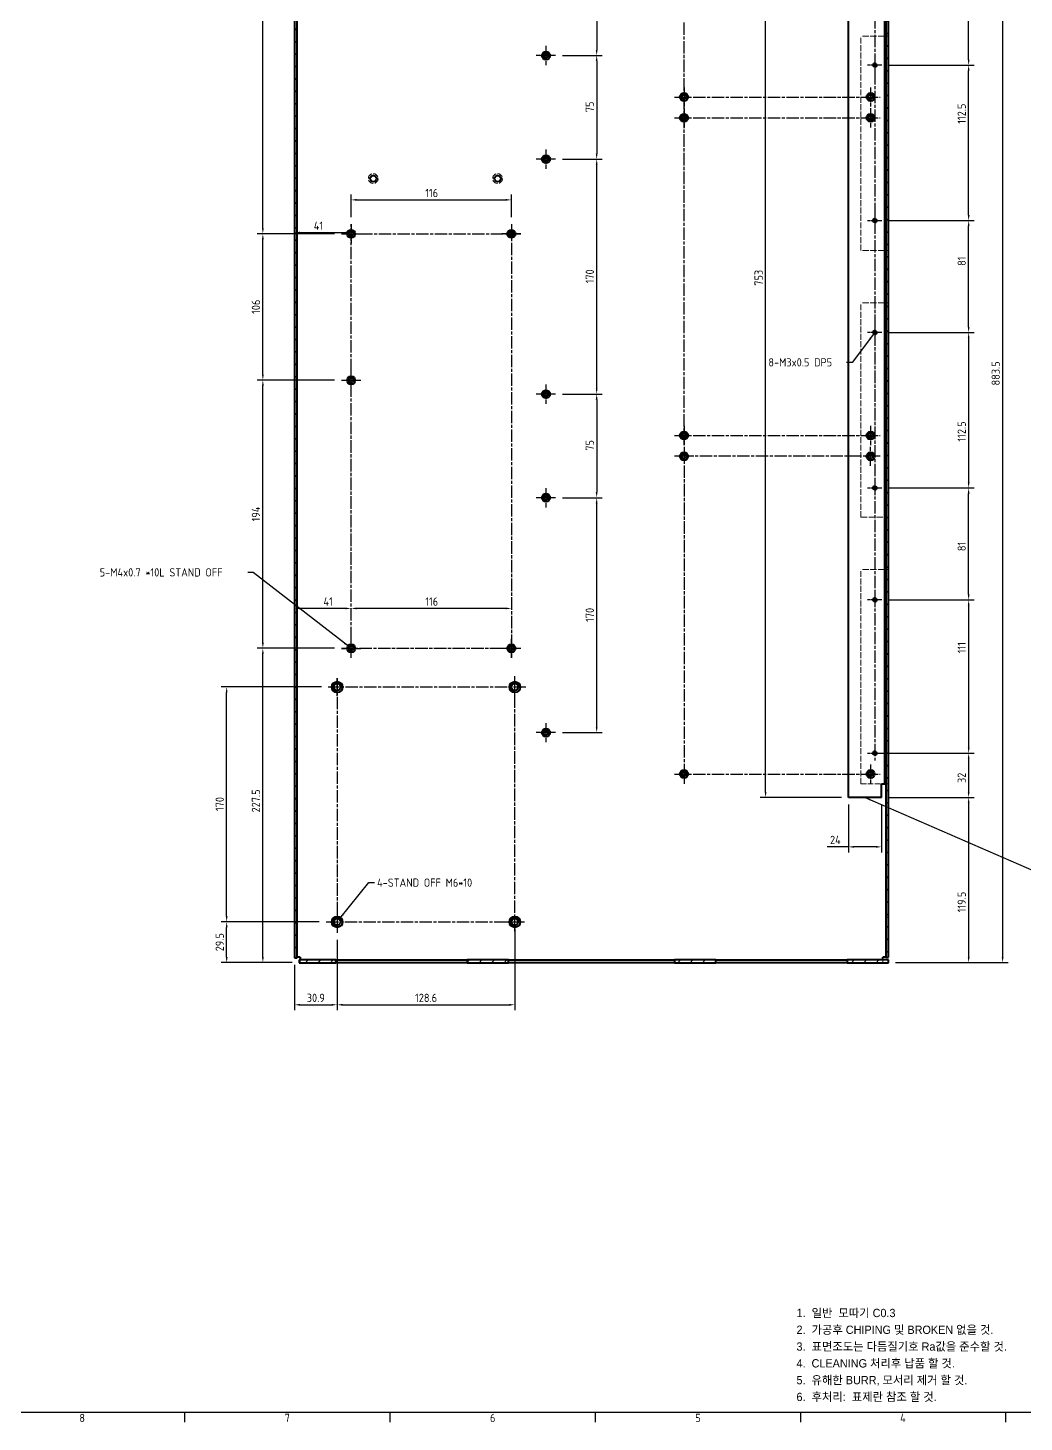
# Model space of a CAD drawing. Header units: millimetres. Extents: x 0 to 2378, y 0 to 1682.
# Drawn here: x 1224 to 1945, y 33 to 1042 of the extents above; entities that cross this region are included whole.
import ezdxf

# ---------------------------------------------------------------- set-up
doc = ezdxf.new("R2010")
doc.units = ezdxf.units.MM
doc.header["$LTSCALE"] = 2
doc.linetypes.add('CHAIN', pattern=[0.3543, 0.2362, -0.0295, 0.0591, -0.0295])
doc.linetypes.add('DASHED', pattern=[0.2067, 0.1654, -0.0413])
doc.layers.get('0').update_dxf_attribs({"color": 3, "lineweight": 25})
for name, color, linetype, lineweight in [('가려진 것(ISO)', 2, 'DASHED', 18), ('가시적인 것(ISO)', 3, 'Continuous', 40), ('가시적인 좁은 것(ISO)', 3, 'Continuous', 35), ('경계(ISO)', 7, 'Continuous', 25), ('기호(ISO)', 5, 'Continuous', 25), ('중심 표식(ISO)', 1, 'Continuous', 25), ('중심선(ISO)', 1, 'Continuous', 25), ('치수(ISO)', 2, 'Continuous', 25), ('해치(ISO)', 7, 'Continuous', 18)]:
    doc.layers.add(name, color=color, linetype=linetype, lineweight=lineweight)
doc.styles.add('ISO Proportional', font='arial.ttf')
doc.styles.add('문자 텍스트_M2B', font='isocp.shx')
doc.styles.add('치수 텍스트_PSTEK_POSCO', font='isocp.shx')
doc.dimstyles.new('치수_PSTEK_POSCO', dxfattribs={"dimscale": 2, "dimtxt": 3, "dimasz": 2, "dimexe": 2, "dimexo": 2.5, "dimgap": 1, "dimtad": 1, "dimrnd": 1e-08, "dimdsep": 46, "dimtxsty": '치수 텍스트_PSTEK_POSCO', "dimcen": 0.09, "dimdle": 10, "dimclrd": 7, "dimclre": 7, "dimclrt": 2, "dimadec": 1, "dimazin": 2, "dimtfac": 1, "dimtmove": 0, "dimatfit": 3, "dimfxl": 0, "dimtolj": 1, "dimlwd": -1, "dimlwe": -1, "dimarcsym": 0})
doc.dimstyles.new('치수_PSTEK_POSCO$7', dxfattribs={"dimscale": 2, "dimtxt": 3, "dimasz": 2, "dimexe": 2, "dimexo": 2.5, "dimgap": 1, "dimtad": 1, "dimrnd": 1e-08, "dimdsep": 46, "dimtxsty": '치수 텍스트_PSTEK_POSCO', "dimcen": 0.09, "dimdle": 10, "dimclrd": 7, "dimclre": 7, "dimclrt": 2, "dimadec": 1, "dimazin": 2, "dimtfac": 1, "dimtmove": 0, "dimatfit": 3, "dimfxl": 0, "dimtolj": 1, "dimlwd": -1, "dimlwe": -1, "dimarcsym": 0})

# ---------------------------------------------------------------- blocks, each defined once
blk = doc.blocks.new('경계 Default Border')
at = {"layer": '경계(ISO)'}
for p, q in [((668.81, 20), (668.81, 16.6)), ((743.12, 20), (743.12, 16.6)), ((817.44, 20), (817.44, 16.6)), ((891.75, 20), (891.75, 16.6)), ((966.06, 20), (966.06, 16.6))]:
    blk.add_line(p, q, dxfattribs=at)
at = {"layer": '경계(ISO)', "flags": 128}
blk.add_lwpolyline([(20, 20), (20, 821), (1169, 821), (1169, 20), (20, 20)], dxfattribs=at)
at = {"layer": '경계(ISO)', "color": 2, "char_height": 3, "attachment_point": 7, "style": '문자 텍스트_M2B'}
for s, insert in [('8', (630.8, 16.57)), ('7', (705.11, 16.59)), ('6', (779.43, 16.57)), ('5', (853.74, 16.57)), ('4', (927.88, 16.6))]:
    blk.add_mtext(s, dxfattribs=dict(at, insert=insert))
blk = doc.blocks.new('*D46')
at = {"layer": 'Defpoints', "color": 0, "transparency": 16777216}
for p in [(1847.3, 1249.2), (1847.3, 365.7), (1929.9, 365.7)]:
    blk.add_point(p, dxfattribs=at)
at = {"layer": '치수(ISO)', "color": 7, "transparency": 16777216}
for p, q in [((1852.3, 1249.2), (1933.9, 1249.2)), ((1929.9, 1245.2), (1929.9, 369.7)), ((1852.3, 365.7), (1933.9, 365.7))]:
    blk.add_line(p, q, dxfattribs=at)
for points in [[(1929.3, 1245.2), (1930.6, 1245.2), (1929.9, 1249.2)], [(1929.3, 369.7), (1930.6, 369.7), (1929.9, 365.7)]]:
    blk.add_solid(points, dxfattribs=at)
at = {"layer": '치수(ISO)', "color": 2, "transparency": 16777216, "insert": (1924.9, 783.4), "char_height": 6, "attachment_point": 4, "rotation": 90, "style": '치수 텍스트_PSTEK_POSCO'}
blk.add_mtext('\\A1;883.5', dxfattribs=at)
blk = doc.blocks.new('*D62')
at = {"layer": 'Defpoints', "color": 0, "transparency": 16777216}
for p in [(1394.4, 787.2), (1451.4, 787.2), (1451.4, 593.2)]:
    blk.add_point(p, dxfattribs=at)
at = {"layer": '치수(ISO)', "color": 7, "transparency": 16777216}
for p, q in [((1446.4, 787.2), (1390.4, 787.2)), ((1394.4, 597.2), (1394.4, 783.2)), ((1446.4, 593.2), (1390.4, 593.2))]:
    blk.add_line(p, q, dxfattribs=at)
for points in [[(1393.8, 783.2), (1395.1, 783.2), (1394.4, 787.2)], [(1393.8, 597.2), (1395.1, 597.2), (1394.4, 593.2)]]:
    blk.add_solid(points, dxfattribs=at)
at = {"layer": '치수(ISO)', "color": 2, "transparency": 16777216, "insert": (1389.4, 685), "char_height": 6, "attachment_point": 4, "rotation": 90, "style": '치수 텍스트_PSTEK_POSCO'}
blk.add_mtext('\\A1;194', dxfattribs=at)
blk = doc.blocks.new('*D63')
at = {"layer": 'Defpoints', "color": 0, "transparency": 16777216}
for p in [(1394.4, 893.2), (1451.4, 893.2), (1451.4, 787.2)]:
    blk.add_point(p, dxfattribs=at)
at = {"layer": '치수(ISO)', "color": 7, "transparency": 16777216}
for p, q in [((1446.4, 893.2), (1390.4, 893.2)), ((1394.4, 791.2), (1394.4, 889.2)), ((1446.4, 787.2), (1390.4, 787.2))]:
    blk.add_line(p, q, dxfattribs=at)
for points in [[(1393.8, 889.2), (1395.1, 889.2), (1394.4, 893.2)], [(1393.8, 791.2), (1395.1, 791.2), (1394.4, 787.2)]]:
    blk.add_solid(points, dxfattribs=at)
at = {"layer": '치수(ISO)', "color": 2, "transparency": 16777216, "insert": (1389.4, 835.2), "char_height": 6, "attachment_point": 4, "rotation": 90, "style": '치수 텍스트_PSTEK_POSCO'}
blk.add_mtext('\\A1;106', dxfattribs=at)
blk = doc.blocks.new('*D64')
at = {"layer": 'Defpoints', "color": 0, "transparency": 16777216}
for p in [(1417.3, 1245.7), (1458.3, 894), (1458.3, 893.2)]:
    blk.add_point(p, dxfattribs=at)
at = {"layer": '치수(ISO)', "color": 7, "transparency": 16777216}
blk.add_line((1421.3, 894), (1454.3, 894), dxfattribs=at)
for points in [[(1421.3, 894.7), (1421.3, 893.3), (1417.3, 894)], [(1454.3, 894.7), (1454.3, 893.3), (1458.3, 894)]]:
    blk.add_solid(points, dxfattribs=at)
at = {"layer": '치수(ISO)', "color": 2, "transparency": 16777216, "insert": (1431.3, 899), "char_height": 6, "attachment_point": 4, "style": '치수 텍스트_PSTEK_POSCO'}
blk.add_mtext('\\A1;41', dxfattribs=at)
blk = doc.blocks.new('*D65')
at = {"layer": 'Defpoints', "color": 0, "transparency": 16777216}
for p in [(1574.3, 917.7), (1458.3, 900.1), (1574.3, 900.1)]:
    blk.add_point(p, dxfattribs=at)
at = {"layer": '치수(ISO)', "color": 7, "transparency": 16777216}
for p, q in [((1458.3, 905.1), (1458.3, 921.7)), ((1574.3, 905.1), (1574.3, 921.7)), ((1462.3, 917.7), (1570.3, 917.7))]:
    blk.add_line(p, q, dxfattribs=at)
for points in [[(1462.3, 918.4), (1462.3, 917.1), (1458.3, 917.7)], [(1570.3, 918.4), (1570.3, 917.1), (1574.3, 917.7)]]:
    blk.add_solid(points, dxfattribs=at)
at = {"layer": '치수(ISO)', "color": 2, "transparency": 16777216, "insert": (1512, 922.7), "char_height": 6, "attachment_point": 4, "style": '치수 텍스트_PSTEK_POSCO'}
blk.add_mtext('\\A1;116', dxfattribs=at)
blk = doc.blocks.new('*D67')
at = {"layer": 'Defpoints', "color": 0, "transparency": 16777216}
for p in [(1842.6, 709.2), (1905.3, 709.2), (1842.6, 628.2)]:
    blk.add_point(p, dxfattribs=at)
at = {"layer": '치수(ISO)', "color": 7, "transparency": 16777216}
for p, q in [((1847.6, 709.2), (1909.3, 709.2)), ((1905.3, 632.2), (1905.3, 705.2)), ((1847.6, 628.2), (1909.3, 628.2))]:
    blk.add_line(p, q, dxfattribs=at)
for points in [[(1904.7, 705.2), (1906, 705.2), (1905.3, 709.2)], [(1904.7, 632.2), (1906, 632.2), (1905.3, 628.2)]]:
    blk.add_solid(points, dxfattribs=at)
at = {"layer": '치수(ISO)', "color": 2, "transparency": 16777216, "insert": (1900.3, 663.5), "char_height": 6, "attachment_point": 4, "rotation": 90, "style": '치수 텍스트_PSTEK_POSCO'}
blk.add_mtext('\\A1;81', dxfattribs=at)
blk = doc.blocks.new('*D68')
at = {"layer": 'Defpoints', "color": 0, "transparency": 16777216}
for p in [(1842.6, 821.7), (1842.6, 709.2), (1905.3, 709.2)]:
    blk.add_point(p, dxfattribs=at)
at = {"layer": '치수(ISO)', "color": 7, "transparency": 16777216}
for p, q in [((1847.6, 821.7), (1909.3, 821.7)), ((1905.3, 817.7), (1905.3, 713.2)), ((1847.6, 709.2), (1909.3, 709.2))]:
    blk.add_line(p, q, dxfattribs=at)
for points in [[(1904.7, 817.7), (1906, 817.7), (1905.3, 821.7)], [(1904.7, 713.2), (1906, 713.2), (1905.3, 709.2)]]:
    blk.add_solid(points, dxfattribs=at)
at = {"layer": '치수(ISO)', "color": 2, "transparency": 16777216, "insert": (1900.3, 742.8), "char_height": 6, "attachment_point": 4, "rotation": 90, "style": '치수 텍스트_PSTEK_POSCO'}
blk.add_mtext('\\A1;112.5', dxfattribs=at)
blk = doc.blocks.new('*D69')
at = {"layer": 'Defpoints', "color": 0, "transparency": 16777216}
for p in [(1842.6, 902.7), (1905.3, 902.7), (1842.6, 821.7)]:
    blk.add_point(p, dxfattribs=at)
at = {"layer": '치수(ISO)', "color": 7, "transparency": 16777216}
for p, q in [((1847.6, 902.7), (1909.3, 902.7)), ((1905.3, 825.7), (1905.3, 898.7)), ((1847.6, 821.7), (1909.3, 821.7))]:
    blk.add_line(p, q, dxfattribs=at)
for points in [[(1904.7, 898.7), (1906, 898.7), (1905.3, 902.7)], [(1904.7, 825.7), (1906, 825.7), (1905.3, 821.7)]]:
    blk.add_solid(points, dxfattribs=at)
at = {"layer": '치수(ISO)', "color": 2, "transparency": 16777216, "insert": (1900.3, 870), "char_height": 6, "attachment_point": 4, "rotation": 90, "style": '치수 텍스트_PSTEK_POSCO'}
blk.add_mtext('\\A1;81', dxfattribs=at)
blk = doc.blocks.new('*D70')
at = {"layer": 'Defpoints', "color": 0, "transparency": 16777216}
for p in [(1842.8, 1096.2), (1905.3, 1096.2), (1842.6, 1015.2)]:
    blk.add_point(p, dxfattribs=at)
at = {"layer": '치수(ISO)', "color": 7, "transparency": 16777216}
for p, q in [((1847.8, 1096.2), (1909.3, 1096.2)), ((1905.3, 1019.2), (1905.3, 1092.2)), ((1847.6, 1015.2), (1909.3, 1015.2))]:
    blk.add_line(p, q, dxfattribs=at)
for points in [[(1904.7, 1092.2), (1906, 1092.2), (1905.3, 1096.2)], [(1904.7, 1019.2), (1906, 1019.2), (1905.3, 1015.2)]]:
    blk.add_solid(points, dxfattribs=at)
at = {"layer": '치수(ISO)', "color": 2, "transparency": 16777216, "insert": (1900.3, 1047.5), "char_height": 6, "attachment_point": 4, "rotation": 90, "style": '치수 텍스트_PSTEK_POSCO'}
blk.add_mtext('\\A1;81', dxfattribs=at)
blk = doc.blocks.new('*D112')
at = {"layer": 'Defpoints', "color": 0, "transparency": 16777216}
for p in [(1842.3, 485.2), (1847.3, 365.7), (1905.3, 365.7)]:
    blk.add_point(p, dxfattribs=at)
at = {"layer": '치수(ISO)', "color": 7, "transparency": 16777216}
for p, q in [((1847.3, 485.2), (1909.3, 485.2)), ((1905.3, 481.2), (1905.3, 369.7)), ((1852.3, 365.7), (1909.3, 365.7))]:
    blk.add_line(p, q, dxfattribs=at)
for points in [[(1904.7, 481.2), (1906, 481.2), (1905.3, 485.2)], [(1904.7, 369.7), (1906, 369.7), (1905.3, 365.7)]]:
    blk.add_solid(points, dxfattribs=at)
at = {"layer": '치수(ISO)', "color": 2, "transparency": 16777216, "insert": (1900.3, 402.1), "char_height": 6, "attachment_point": 4, "rotation": 90, "style": '치수 텍스트_PSTEK_POSCO'}
blk.add_mtext('\\A1;119.5', dxfattribs=at)
blk = doc.blocks.new('*D113')
at = {"layer": 'Defpoints', "color": 0, "transparency": 16777216}
for p in [(1842.6, 1015.2), (1905.3, 1015.2), (1842.6, 902.7)]:
    blk.add_point(p, dxfattribs=at)
at = {"layer": '치수(ISO)', "color": 7, "transparency": 16777216}
for p, q in [((1847.6, 1015.2), (1909.3, 1015.2)), ((1905.3, 906.7), (1905.3, 1011.2)), ((1847.6, 902.7), (1909.3, 902.7))]:
    blk.add_line(p, q, dxfattribs=at)
for points in [[(1904.7, 1011.2), (1906, 1011.2), (1905.3, 1015.2)], [(1904.7, 906.7), (1906, 906.7), (1905.3, 902.7)]]:
    blk.add_solid(points, dxfattribs=at)
at = {"layer": '치수(ISO)', "color": 2, "transparency": 16777216, "insert": (1900.3, 972.8), "char_height": 6, "attachment_point": 4, "rotation": 90, "style": '치수 텍스트_PSTEK_POSCO'}
blk.add_mtext('\\A1;112.5', dxfattribs=at)
blk = doc.blocks.new('*D114')
at = {"layer": 'Defpoints', "color": 0, "transparency": 16777216}
for p in [(1606.3, 1022.2), (1606.3, 947.2), (1636.1, 947.2)]:
    blk.add_point(p, dxfattribs=at)
at = {"layer": '치수(ISO)', "color": 7, "transparency": 16777216}
for p, q in [((1611.3, 1022.2), (1640.1, 1022.2)), ((1636.1, 1018.2), (1636.1, 951.2)), ((1611.3, 947.2), (1640.1, 947.2))]:
    blk.add_line(p, q, dxfattribs=at)
for points in [[(1635.4, 1018.2), (1636.7, 1018.2), (1636.1, 1022.2)], [(1635.4, 951.2), (1636.7, 951.2), (1636.1, 947.2)]]:
    blk.add_solid(points, dxfattribs=at)
at = {"layer": '치수(ISO)', "color": 2, "transparency": 16777216, "insert": (1631.1, 981.2), "char_height": 6, "attachment_point": 4, "rotation": 90, "style": '치수 텍스트_PSTEK_POSCO'}
blk.add_mtext('\\A1;75', dxfattribs=at)
blk = doc.blocks.new('*D117')
at = {"layer": 'Defpoints', "color": 0, "transparency": 16777216}
for p in [(1818.3, 485.2), (1842.3, 485.2), (1818.3, 449.5)]:
    blk.add_point(p, dxfattribs=at)
at = {"layer": '치수(ISO)', "color": 7, "transparency": 16777216}
for p, q in [((1818.3, 480.2), (1818.3, 445.5)), ((1842.3, 480.2), (1842.3, 445.5)), ((1818.3, 449.5), (1803, 449.5)), ((1838.3, 449.5), (1822.3, 449.5))]:
    blk.add_line(p, q, dxfattribs=at)
for points in [[(1822.3, 450.1), (1822.3, 448.8), (1818.3, 449.5)], [(1838.3, 450.1), (1838.3, 448.8), (1842.3, 449.5)]]:
    blk.add_solid(points, dxfattribs=at)
at = {"layer": '치수(ISO)', "color": 2, "transparency": 16777216, "insert": (1805, 454.5), "char_height": 6, "attachment_point": 4, "style": '치수 텍스트_PSTEK_POSCO'}
blk.add_mtext('\\A1;24', dxfattribs=at)
blk = doc.blocks.new('*D118')
at = {"layer": 'Defpoints', "color": 0, "transparency": 16777216}
for p in [(1758.3, 1238.2), (1818.3, 1238.2), (1818.3, 485.2)]:
    blk.add_point(p, dxfattribs=at)
at = {"layer": '치수(ISO)', "color": 7, "transparency": 16777216}
for p, q in [((1813.3, 1238.2), (1754.3, 1238.2)), ((1758.3, 489.2), (1758.3, 1234.2)), ((1813.3, 485.2), (1754.3, 485.2))]:
    blk.add_line(p, q, dxfattribs=at)
for points in [[(1757.7, 1234.2), (1759, 1234.2), (1758.3, 1238.2)], [(1757.7, 489.2), (1759, 489.2), (1758.3, 485.2)]]:
    blk.add_solid(points, dxfattribs=at)
at = {"layer": '치수(ISO)', "color": 2, "transparency": 16777216, "insert": (1753.3, 855.6), "char_height": 6, "attachment_point": 4, "rotation": 90, "style": '치수 텍스트_PSTEK_POSCO'}
blk.add_mtext('\\A1;753', dxfattribs=at)
blk = doc.blocks.new('*D121')
at = {"layer": 'Defpoints', "color": 0, "transparency": 16777216}
for p in [(1458.3, 622), (1458.3, 586.2), (1574.3, 593.2)]:
    blk.add_point(p, dxfattribs=at)
at = {"layer": '치수(ISO)', "color": 7, "transparency": 16777216}
blk.add_line((1570.3, 622), (1462.3, 622), dxfattribs=at)
for points in [[(1462.3, 622.7), (1462.3, 621.4), (1458.3, 622)], [(1570.3, 622.7), (1570.3, 621.4), (1574.3, 622)]]:
    blk.add_solid(points, dxfattribs=at)
at = {"layer": '치수(ISO)', "color": 2, "transparency": 16777216, "insert": (1512, 627), "char_height": 6, "attachment_point": 4, "style": '치수 텍스트_PSTEK_POSCO'}
blk.add_mtext('\\A1;116', dxfattribs=at)
blk = doc.blocks.new('*D122')
at = {"layer": 'Defpoints', "color": 0, "transparency": 16777216}
for p in [(1417.3, 622), (1458.3, 586.2), (1417.3, 369.1)]:
    blk.add_point(p, dxfattribs=at)
at = {"layer": '치수(ISO)', "color": 7, "transparency": 16777216}
blk.add_line((1454.3, 622), (1421.3, 622), dxfattribs=at)
for points in [[(1421.3, 622.7), (1421.3, 621.4), (1417.3, 622)], [(1454.3, 622.7), (1454.3, 621.4), (1458.3, 622)]]:
    blk.add_solid(points, dxfattribs=at)
at = {"layer": '치수(ISO)', "color": 2, "transparency": 16777216, "insert": (1438.3, 627), "char_height": 6, "attachment_point": 4, "style": '치수 텍스트_PSTEK_POSCO'}
blk.add_mtext('\\A1;41', dxfattribs=at)
blk = doc.blocks.new('*D123')
at = {"layer": 'Defpoints', "color": 0, "transparency": 16777216}
for p in [(1394.4, 593.2), (1451.4, 593.2), (1420.7, 365.7)]:
    blk.add_point(p, dxfattribs=at)
at = {"layer": '치수(ISO)', "color": 7, "transparency": 16777216}
for p, q in [((1446.4, 593.2), (1390.4, 593.2)), ((1394.4, 369.7), (1394.4, 589.2)), ((1415.7, 365.7), (1390.4, 365.7))]:
    blk.add_line(p, q, dxfattribs=at)
for points in [[(1393.8, 589.2), (1395.1, 589.2), (1394.4, 593.2)], [(1393.8, 369.7), (1395.1, 369.7), (1394.4, 365.7)]]:
    blk.add_solid(points, dxfattribs=at)
at = {"layer": '치수(ISO)', "color": 2, "transparency": 16777216, "insert": (1389.4, 474.4), "char_height": 6, "attachment_point": 4, "rotation": 90, "style": '치수 텍스트_PSTEK_POSCO'}
blk.add_mtext('\\A1;227.5', dxfattribs=at)
blk = doc.blocks.new('*D124')
at = {"layer": 'Defpoints', "color": 0, "transparency": 16777216}
for p in [(1394.4, 1249.2), (1420.7, 1249.2), (1451.4, 893.2)]:
    blk.add_point(p, dxfattribs=at)
at = {"layer": '치수(ISO)', "color": 7, "transparency": 16777216}
for p, q in [((1415.7, 1249.2), (1390.4, 1249.2)), ((1394.4, 897.2), (1394.4, 1245.2)), ((1446.4, 893.2), (1390.4, 893.2))]:
    blk.add_line(p, q, dxfattribs=at)
for points in [[(1393.8, 1245.2), (1395.1, 1245.2), (1394.4, 1249.2)], [(1393.8, 897.2), (1395.1, 897.2), (1394.4, 893.2)]]:
    blk.add_solid(points, dxfattribs=at)
at = {"layer": '치수(ISO)', "color": 2, "transparency": 16777216, "insert": (1389.4, 1058.7), "char_height": 6, "attachment_point": 4, "rotation": 90, "style": '치수 텍스트_PSTEK_POSCO'}
blk.add_mtext('\\A1;356', dxfattribs=at)
blk = doc.blocks.new('주석-판금')
at = {"layer": '기호(ISO)', "color": 2, "insert": (-40.78, 16.76), "char_height": 3, "width": 116.6778, "attachment_point": 1, "line_spacing_factor": 1.214608, "style": 'ISO Proportional'}
blk.add_mtext('\\f굴림|b0|i0;\\H3.0000;1.  일반  모따기 C0.3\\P2.  가공후 CHIPING 및 BROKEN 없을 것.\\P3.  표면조도는 다듬질기호 Ra값을 준수할 것.\\P4.  CLEANING 처리후 납품 할 것.\\P5.  유해한 BURR, 모서리 제거 할 것.\\P6.  후처리:  표제란 참조 할 것.', dxfattribs=at)
blk = doc.blocks.new('*D154')
at = {"layer": 'Defpoints', "color": 0, "transparency": 16777216}
for p in [(1606.3, 702.2), (1636.1, 702.2), (1606.3, 532.2)]:
    blk.add_point(p, dxfattribs=at)
at = {"layer": '치수(ISO)', "color": 7, "transparency": 16777216}
for p, q in [((1611.3, 702.2), (1640.1, 702.2)), ((1636.1, 536.2), (1636.1, 698.2)), ((1611.3, 532.2), (1640.1, 532.2))]:
    blk.add_line(p, q, dxfattribs=at)
for points in [[(1635.4, 698.2), (1636.7, 698.2), (1636.1, 702.2)], [(1635.4, 536.2), (1636.7, 536.2), (1636.1, 532.2)]]:
    blk.add_solid(points, dxfattribs=at)
at = {"layer": '치수(ISO)', "color": 2, "transparency": 16777216, "insert": (1631.1, 612.3), "char_height": 6, "attachment_point": 4, "rotation": 90, "style": '치수 텍스트_PSTEK_POSCO'}
blk.add_mtext('\\A1;170', dxfattribs=at)
blk = doc.blocks.new('*D155')
at = {"layer": 'Defpoints', "color": 0, "transparency": 16777216}
for p in [(1606.3, 947.2), (1636.1, 947.2), (1606.3, 777.2)]:
    blk.add_point(p, dxfattribs=at)
at = {"layer": '치수(ISO)', "color": 7, "transparency": 16777216}
for p, q in [((1611.3, 947.2), (1640.1, 947.2)), ((1636.1, 781.2), (1636.1, 943.2)), ((1611.3, 777.2), (1640.1, 777.2))]:
    blk.add_line(p, q, dxfattribs=at)
for points in [[(1635.4, 943.2), (1636.7, 943.2), (1636.1, 947.2)], [(1635.4, 781.2), (1636.7, 781.2), (1636.1, 777.2)]]:
    blk.add_solid(points, dxfattribs=at)
at = {"layer": '치수(ISO)', "color": 2, "transparency": 16777216, "insert": (1631.1, 857.3), "char_height": 6, "attachment_point": 4, "rotation": 90, "style": '치수 텍스트_PSTEK_POSCO'}
blk.add_mtext('\\A1;170', dxfattribs=at)
blk = doc.blocks.new('*D156')
at = {"layer": 'Defpoints', "color": 0, "transparency": 16777216}
for p in [(1606.3, 777.2), (1606.3, 702.2), (1636.1, 702.2)]:
    blk.add_point(p, dxfattribs=at)
at = {"layer": '치수(ISO)', "color": 7, "transparency": 16777216}
for p, q in [((1611.3, 777.2), (1640.1, 777.2)), ((1636.1, 773.2), (1636.1, 706.2)), ((1611.3, 702.2), (1640.1, 702.2))]:
    blk.add_line(p, q, dxfattribs=at)
for points in [[(1635.4, 773.2), (1636.7, 773.2), (1636.1, 777.2)], [(1635.4, 706.2), (1636.7, 706.2), (1636.1, 702.2)]]:
    blk.add_solid(points, dxfattribs=at)
at = {"layer": '치수(ISO)', "color": 2, "transparency": 16777216, "insert": (1631.1, 736.2), "char_height": 6, "attachment_point": 4, "rotation": 90, "style": '치수 텍스트_PSTEK_POSCO'}
blk.add_mtext('\\A1;75', dxfattribs=at)
blk = doc.blocks.new('*D157')
at = {"layer": 'Defpoints', "color": 0, "transparency": 16777216}
for p in [(1606.3, 1192.2), (1606.3, 1022.2), (1636.1, 1022.2)]:
    blk.add_point(p, dxfattribs=at)
at = {"layer": '치수(ISO)', "color": 7, "transparency": 16777216}
for p, q in [((1611.3, 1192.2), (1640.1, 1192.2)), ((1636.1, 1188.2), (1636.1, 1026.2)), ((1611.3, 1022.2), (1640.1, 1022.2))]:
    blk.add_line(p, q, dxfattribs=at)
for points in [[(1635.4, 1188.2), (1636.7, 1188.2), (1636.1, 1192.2)], [(1635.4, 1026.2), (1636.7, 1026.2), (1636.1, 1022.2)]]:
    blk.add_solid(points, dxfattribs=at)
at = {"layer": '치수(ISO)', "color": 2, "transparency": 16777216, "insert": (1631.1, 1102.3), "char_height": 6, "attachment_point": 4, "rotation": 90, "style": '치수 텍스트_PSTEK_POSCO'}
blk.add_mtext('\\A1;170', dxfattribs=at)
blk = doc.blocks.new('*D159')
at = {"layer": 'Defpoints', "color": 0, "transparency": 16777216}
for p in [(1842.6, 628.2), (1837.3, 517.2), (1905.3, 517.2)]:
    blk.add_point(p, dxfattribs=at)
at = {"layer": '치수(ISO)', "color": 7, "transparency": 16777216}
for p, q in [((1847.6, 628.2), (1909.3, 628.2)), ((1905.3, 624.2), (1905.3, 521.2)), ((1842.3, 517.2), (1909.3, 517.2))]:
    blk.add_line(p, q, dxfattribs=at)
for points in [[(1904.7, 624.2), (1906, 624.2), (1905.3, 628.2)], [(1904.7, 521.2), (1906, 521.2), (1905.3, 517.2)]]:
    blk.add_solid(points, dxfattribs=at)
at = {"layer": '치수(ISO)', "color": 2, "transparency": 16777216, "insert": (1900.3, 589.6), "char_height": 6, "attachment_point": 4, "rotation": 90, "style": '치수 텍스트_PSTEK_POSCO'}
blk.add_mtext('\\A1;111', dxfattribs=at)
blk = doc.blocks.new('*D160')
at = {"layer": 'Defpoints', "color": 0, "transparency": 16777216}
for p in [(1837.3, 517.2), (1842.3, 485.2), (1905.3, 485.2)]:
    blk.add_point(p, dxfattribs=at)
at = {"layer": '치수(ISO)', "color": 7, "transparency": 16777216}
for p, q in [((1842.3, 517.2), (1909.3, 517.2)), ((1905.3, 513.2), (1905.3, 489.2)), ((1847.3, 485.2), (1909.3, 485.2))]:
    blk.add_line(p, q, dxfattribs=at)
for points in [[(1904.7, 513.2), (1906, 513.2), (1905.3, 517.2)], [(1904.7, 489.2), (1906, 489.2), (1905.3, 485.2)]]:
    blk.add_solid(points, dxfattribs=at)
at = {"layer": '치수(ISO)', "color": 2, "transparency": 16777216, "insert": (1900.3, 495.7), "char_height": 6, "attachment_point": 4, "rotation": 90, "style": '치수 텍스트_PSTEK_POSCO'}
blk.add_mtext('\\A1;32', dxfattribs=at)
blk = doc.blocks.new('*D172')
at = {"layer": 'Defpoints', "color": 0, "transparency": 16777216}
for p in [(1448.2, 387.2), (1417.3, 369.1), (1448.2, 335.2)]:
    blk.add_point(p, dxfattribs=at)
at = {"layer": '치수(ISO)', "color": 7, "transparency": 16777216}
for p, q in [((1448.2, 382.2), (1448.2, 331.2)), ((1417.3, 364.1), (1417.3, 331.2)), ((1421.3, 335.2), (1444.2, 335.2))]:
    blk.add_line(p, q, dxfattribs=at)
for points in [[(1421.3, 335.8), (1421.3, 334.5), (1417.3, 335.2)], [(1444.2, 335.8), (1444.2, 334.5), (1448.2, 335.2)]]:
    blk.add_solid(points, dxfattribs=at)
at = {"layer": '치수(ISO)', "color": 2, "transparency": 16777216, "insert": (1426.2, 340.2), "char_height": 6, "attachment_point": 4, "style": '치수 텍스트_PSTEK_POSCO'}
blk.add_mtext('\\A1;30.9', dxfattribs=at)
blk = doc.blocks.new('*D173')
at = {"layer": 'Defpoints', "color": 0, "transparency": 16777216}
for p in [(1576.8, 395.2), (1448.2, 387.2), (1576.8, 335.2)]:
    blk.add_point(p, dxfattribs=at)
at = {"layer": '치수(ISO)', "color": 7, "transparency": 16777216}
for p, q in [((1576.8, 390.2), (1576.8, 331.2)), ((1448.2, 382.2), (1448.2, 331.2)), ((1452.2, 335.2), (1572.8, 335.2))]:
    blk.add_line(p, q, dxfattribs=at)
for points in [[(1452.2, 335.8), (1452.2, 334.5), (1448.2, 335.2)], [(1572.8, 335.8), (1572.8, 334.5), (1576.8, 335.2)]]:
    blk.add_solid(points, dxfattribs=at)
at = {"layer": '치수(ISO)', "color": 2, "transparency": 16777216, "insert": (1504.6, 340.2), "char_height": 6, "attachment_point": 4, "style": '치수 텍스트_PSTEK_POSCO'}
blk.add_mtext('\\A1;128.6', dxfattribs=at)
blk = doc.blocks.new('*D174')
at = {"layer": 'Defpoints', "color": 0, "transparency": 16777216}
for p in [(1368.2, 395.2), (1440.3, 395.2), (1420.7, 365.7)]:
    blk.add_point(p, dxfattribs=at)
at = {"layer": '치수(ISO)', "color": 7, "transparency": 16777216}
for p, q in [((1435.3, 395.2), (1364.2, 395.2)), ((1368.2, 369.7), (1368.2, 391.2)), ((1415.7, 365.7), (1364.2, 365.7))]:
    blk.add_line(p, q, dxfattribs=at)
for points in [[(1367.6, 391.2), (1368.9, 391.2), (1368.2, 395.2)], [(1367.6, 369.7), (1368.9, 369.7), (1368.2, 365.7)]]:
    blk.add_solid(points, dxfattribs=at)
at = {"layer": '치수(ISO)', "color": 2, "transparency": 16777216, "insert": (1363.2, 373.9), "char_height": 6, "attachment_point": 4, "rotation": 90, "style": '치수 텍스트_PSTEK_POSCO'}
blk.add_mtext('\\A1;29.5', dxfattribs=at)
blk = doc.blocks.new('*D175')
at = {"layer": 'Defpoints', "color": 0, "transparency": 16777216}
for p in [(1368.2, 565.2), (1441.8, 565.2), (1440.3, 395.2)]:
    blk.add_point(p, dxfattribs=at)
at = {"layer": '치수(ISO)', "color": 7, "transparency": 16777216}
for p, q in [((1436.8, 565.2), (1364.2, 565.2)), ((1368.2, 399.2), (1368.2, 561.2)), ((1435.3, 395.2), (1364.2, 395.2))]:
    blk.add_line(p, q, dxfattribs=at)
for points in [[(1367.6, 561.2), (1368.9, 561.2), (1368.2, 565.2)], [(1367.6, 399.2), (1368.9, 399.2), (1368.2, 395.2)]]:
    blk.add_solid(points, dxfattribs=at)
at = {"layer": '치수(ISO)', "color": 2, "transparency": 16777216, "insert": (1363.2, 475.4), "char_height": 6, "attachment_point": 4, "rotation": 90, "style": '치수 텍스트_PSTEK_POSCO'}
blk.add_mtext('\\A1;170', dxfattribs=at)

msp = doc.modelspace()

# ---------------------------------------------------------------- hatches: boundary and pattern name
at = {"layer": '해치(ISO)'}
h = msp.add_hatch(dxfattribs=at)
h.set_pattern_fill('ANSI31', color=256, scale=50.8, style=0)
h.set_pattern_definition([(45, (0, 0), (-4.490128, 4.490128), [])])
h.paths.add_polyline_path([(1447.3264, 365.6516), (1447.3264, 367.6516), (1420.7406, 367.6516), (1420.7406, 365.6516)])
h.paths.add_polyline_path([(1817.3264, 367.6516), (1817.3264, 365.6516), (1847.3264, 365.6516), (1847.3264, 367.6516)])
h.paths.add_polyline_path([(1692.3264, 367.6516), (1692.3264, 365.6516), (1722.3264, 365.6516), (1722.3264, 367.6516)])
h.paths.add_polyline_path([(1572.3264, 365.6516), (1572.3264, 367.6516), (1542.3264, 367.6516), (1542.3264, 365.6516)])
h.paths.add_polyline_path([(1442.3264, 1247.1516), (1442.3264, 1249.1516), (1420.7406, 1249.1516), (1420.7406, 1247.1516)])
h.paths.add_polyline_path([(1513.8264, 1247.1516), (1538.8264, 1247.1516), (1538.8264, 1249.1516), (1513.8264, 1249.1516)])
h.paths.add_polyline_path([(1668.8264, 1247.1516), (1688.8264, 1247.1516), (1688.8264, 1249.1516), (1668.8264, 1249.1516)])
h.paths.add_polyline_path([(1797.3264, 1247.1516), (1847.3264, 1247.1516), (1847.3264, 1249.1516), (1797.3264, 1249.1516)])
h.paths.add_polyline_path([(1847.3264, 369.6516), (1847.3264, 1245.1516), (1845.3264, 1245.1516), (1845.3264, 369.6516)])
h.paths.add_polyline_path([(1417.3264, 1245.7374), (1417.3264, 369.0659), (1419.3264, 369.0659), (1419.3264, 1245.7374)])

# ---------------------------------------------------------------- linework, layer by layer
at = {"layer": '가려진 것(ISO)', "ltscale": 13.707466}
for p, q in [((1844.3264, 1036.1516), (1827.3264, 1036.1516)), ((1844.3264, 881.1516), (1827.3264, 881.1516)), ((1844.3264, 843.1516), (1827.3264, 843.1516)), ((1827.3264, 688.1516), (1844.3264, 688.1516)), ((1844.3264, 650.1516), (1827.3264, 650.1516))]:
    msp.add_line(p, q, dxfattribs=at)
at = {"layer": '가려진 것(ISO)', "ltscale": 12.928949}
for p, q in [((1827.3264, 881.1516), (1827.3264, 1036.1516)), ((1827.3264, 688.1516), (1827.3264, 843.1516)), ((1827.3264, 495.1516), (1827.3264, 650.1516))]:
    msp.add_line(p, q, dxfattribs=at)
at = {"layer": '가려진 것(ISO)', "ltscale": 1.904597}
for p, q in [((1847.3264, 1036.1516), (1845.3264, 1036.1516)), ((1845.3264, 881.1516), (1847.3264, 881.1516)), ((1847.3264, 843.1516), (1845.3264, 843.1516)), ((1845.3264, 688.1516), (1847.3264, 688.1516)), ((1847.3264, 650.1516), (1845.3264, 650.1516)), ((1845.3264, 495.1516), (1847.3264, 495.1516)), ((1845.3264, 398.6516), (1847.3264, 398.6516)), ((1845.3264, 391.6516), (1847.3264, 391.6516)), ((1419.3264, 369.6516), (1417.3264, 369.6516)), ((1421.3264, 367.6516), (1421.3264, 365.6516)), ((1843.3264, 367.6516), (1843.3264, 365.6516))]:
    msp.add_line(p, q, dxfattribs=at)
at = {"layer": '가려진 것(ISO)', "ltscale": 12.094824}
msp.add_line((1827.3264, 495.1516), (1842.3264, 495.1516), dxfattribs=at)
at = {"layer": '가려진 것(ISO)', "ltscale": 13.298953}
for centre in [(1474.3264, 933.1516), (1564.3264, 933.1516)]:
    msp.add_circle(centre, 3.5, dxfattribs=at)
at = {"layer": '가시적인 것(ISO)'}
for p, q in [((1417.3264, 1245.7374), (1417.3264, 369.0659)), ((1419.3264, 369.0659), (1419.3264, 1245.7374)), ((1845.3264, 1245.1516), (1845.3264, 369.6516)), ((1847.3264, 369.6516), (1847.3264, 1245.1516)), ((1818.3264, 485.1516), (1818.3264, 1238.1516)), ((1844.3264, 1228.1516), (1844.3264, 495.1516)), ((1844.3264, 1036.1516), (1845.3264, 1036.1516)), ((1845.3264, 881.1516), (1844.3264, 881.1516)), ((1844.3264, 843.1516), (1845.3264, 843.1516)), ((1845.3264, 688.1516), (1844.3264, 688.1516)), ((1844.3264, 650.1516), (1845.3264, 650.1516)), ((1842.3264, 495.1516), (1844.3264, 495.1516)), ((1842.3264, 485.1516), (1842.3264, 495.1516)), ((1844.3264, 495.1516), (1845.3264, 495.1516)), ((1842.3264, 485.1516), (1818.3264, 485.1516)), ((1417.3264, 369.0659), (1419.3264, 369.0659)), ((1421.3264, 369.6516), (1419.3264, 369.6516)), ((1447.3264, 367.6516), (1420.7406, 367.6516)), ((1420.7406, 367.6516), (1420.7406, 365.6516)), ((1420.7406, 365.6516), (1447.3264, 365.6516)), ((1421.3264, 369.6516), (1421.3264, 367.6516)), ((1447.3264, 365.6516), (1447.3264, 367.6516)), ((1447.3264, 367.6516), (1542.3264, 367.6516)), ((1542.3264, 365.6516), (1447.3264, 365.6516)), ((1572.3264, 367.6516), (1542.3264, 367.6516)), ((1542.3264, 367.6516), (1542.3264, 365.6516)), ((1542.3264, 365.6516), (1572.3264, 365.6516)), ((1572.3264, 365.6516), (1572.3264, 367.6516)), ((1572.3264, 367.6516), (1692.3264, 367.6516)), ((1692.3264, 365.6516), (1572.3264, 365.6516)), ((1692.3264, 367.6516), (1692.3264, 365.6516)), ((1722.3264, 367.6516), (1692.3264, 367.6516)), ((1692.3264, 365.6516), (1722.3264, 365.6516)), ((1722.3264, 365.6516), (1722.3264, 367.6516)), ((1722.3264, 367.6516), (1817.3264, 367.6516)), ((1817.3264, 365.6516), (1722.3264, 365.6516)), ((1817.3264, 367.6516), (1817.3264, 365.6516)), ((1847.3264, 367.6516), (1817.3264, 367.6516)), ((1817.3264, 365.6516), (1847.3264, 365.6516)), ((1845.3264, 369.6516), (1843.3264, 369.6516)), ((1843.3264, 367.6516), (1843.3264, 369.6516)), ((1845.3264, 369.6516), (1847.3264, 369.6516)), ((1847.3264, 365.6516), (1847.3264, 367.6516))]:
    msp.add_line(p, q, dxfattribs=at)
for centre, radius in [((1599.3264, 1022.1516), 2.95), ((1599.3264, 1022.1516), 1.621), ((1837.3264, 1015.1516), 1.2295), ((1699.3264, 992.1516), 2.95), ((1699.3264, 992.1516), 1.621), ((1834.3264, 992.1516), 2.95), ((1834.3264, 992.1516), 1.621), ((1699.3264, 977.1516), 2.95), ((1834.3264, 977.1516), 2.95), ((1699.3264, 977.1516), 1.621), ((1834.3264, 977.1516), 1.621), ((1599.3264, 947.1516), 2.95), ((1599.3264, 947.1516), 1.621), ((1474.3264, 933.1516), 2.25), ((1564.3264, 933.1516), 2.25), ((1837.3264, 902.6516), 1.2295), ((1458.3264, 893.1516), 2.95), ((1458.3264, 893.1516), 1.621), ((1574.3264, 893.1516), 2.95), ((1574.3264, 893.1516), 1.621), ((1837.3264, 821.6516), 1.2295), ((1458.3264, 787.1516), 2.95), ((1458.3264, 787.1516), 1.621), ((1599.3264, 777.1516), 2.95), ((1599.3264, 777.1516), 1.621), ((1699.3264, 747.1516), 2.95), ((1699.3264, 747.1516), 1.621), ((1834.3264, 747.1516), 2.95), ((1834.3264, 747.1516), 1.621), ((1699.3264, 732.1516), 2.95), ((1699.3264, 732.1516), 1.621), ((1834.3264, 732.1516), 2.95), ((1834.3264, 732.1516), 1.621), ((1837.3264, 709.1516), 1.2295), ((1599.3264, 702.1516), 2.95), ((1599.3264, 702.1516), 1.621), ((1837.3264, 628.1516), 1.2295), ((1458.3264, 593.1516), 2.95), ((1574.3264, 593.1516), 2.95), ((1458.3264, 593.1516), 1.621), ((1574.3264, 593.1516), 1.621), ((1448.2264, 565.1516), 3.95), ((1448.2264, 565.1516), 2.4585), ((1576.8264, 565.1516), 3.95), ((1576.8264, 565.1516), 2.4585), ((1599.3264, 532.1516), 2.95), ((1599.3264, 532.1516), 1.621), ((1837.3264, 517.1516), 1.2295), ((1699.3264, 502.1516), 2.95), ((1834.3264, 502.1516), 2.95), ((1699.3264, 502.1516), 1.621), ((1834.3264, 502.1516), 1.621), ((1448.2264, 395.1516), 3.95), ((1448.2264, 395.1516), 2.4585), ((1576.8264, 395.1516), 3.95), ((1576.8264, 395.1516), 2.4585)]:
    msp.add_circle(centre, radius, dxfattribs=at)
at = {"layer": '가시적인 좁은 것(ISO)'}
for centre, radius, start, end in [((1599.3264, 1022.1516), 2, 350, 260), ((1837.3264, 1015.1516), 1.5, 280, 190), ((1699.3264, 992.1516), 2, 350, 260), ((1834.3264, 992.1516), 2, 350, 260), ((1699.3264, 977.1516), 2, 350, 260), ((1834.3264, 977.1516), 2, 350, 260), ((1599.3264, 947.1516), 2, 350, 260), ((1837.3264, 902.6516), 1.5, 280, 190), ((1458.3264, 893.1516), 2, 350, 260), ((1574.3264, 893.1516), 2, 350, 260), ((1837.3264, 821.6516), 1.5, 280, 190), ((1458.3264, 787.1516), 2, 350, 260), ((1599.3264, 777.1516), 2, 350, 260), ((1699.3264, 747.1516), 2, 350, 260), ((1834.3264, 747.1516), 2, 350, 260), ((1699.3264, 732.1516), 2, 350, 260), ((1834.3264, 732.1516), 2, 350, 260), ((1837.3264, 709.1516), 1.5, 280, 190), ((1599.3264, 702.1516), 2, 350, 260), ((1837.3264, 628.1516), 1.5, 280, 190), ((1458.3264, 593.1516), 2, 350, 260), ((1574.3264, 593.1516), 2, 350, 260), ((1448.2264, 565.1516), 3, 350, 260), ((1576.8264, 565.1516), 3, 350, 260), ((1599.3264, 532.1516), 2, 350, 260), ((1837.3264, 517.1516), 1.5, 280, 190), ((1699.3264, 502.1516), 2, 350, 260), ((1834.3264, 502.1516), 2, 350, 260), ((1448.2264, 395.1516), 3, 350, 260), ((1576.8264, 395.1516), 3, 350, 260)]:
    msp.add_arc(centre, radius, start, end, dxfattribs=at)
at = {"layer": '중심 표식(ISO)', "linetype": 'CHAIN', "ltscale": 7.722792}
for p, q in [((1606.2764, 1022.1516), (1592.3764, 1022.1516)), ((1599.3264, 1029.1016), (1599.3264, 1015.2016)), ((1699.3264, 999.1016), (1699.3264, 985.2016)), ((1834.3264, 999.1016), (1834.3264, 985.2016)), ((1699.3264, 984.1016), (1699.3264, 970.2016)), ((1834.3264, 984.1016), (1834.3264, 970.2016)), ((1599.3264, 954.1016), (1599.3264, 940.2016)), ((1606.2764, 947.1516), (1592.3764, 947.1516)), ((1458.3264, 900.1016), (1458.3264, 886.2016)), ((1451.3764, 893.1516), (1465.2764, 893.1516)), ((1581.2764, 893.1516), (1567.3764, 893.1516)), ((1451.3764, 787.1516), (1465.2764, 787.1516)), ((1451.3764, 787.1516), (1465.2764, 787.1516)), ((1606.2764, 777.1516), (1592.3764, 777.1516)), ((1599.3264, 784.1016), (1599.3264, 770.2016)), ((1699.3264, 754.1016), (1699.3264, 740.2016)), ((1834.3264, 754.1016), (1834.3264, 740.2016)), ((1834.3264, 725.2016), (1834.3264, 739.1016)), ((1706.2764, 732.1516), (1692.3764, 732.1516)), ((1599.3264, 709.1016), (1599.3264, 695.2016)), ((1606.2764, 702.1516), (1592.3764, 702.1516)), ((1458.3264, 586.2016), (1458.3264, 600.1016)), ((1574.3264, 586.2016), (1574.3264, 600.1016)), ((1451.3764, 593.1516), (1465.2764, 593.1516)), ((1581.2764, 593.1516), (1567.3764, 593.1516)), ((1599.3264, 539.1016), (1599.3264, 525.2016)), ((1599.3264, 539.1016), (1599.3264, 525.2016)), ((1606.2764, 532.1516), (1592.3764, 532.1516)), ((1606.2764, 532.1516), (1592.3764, 532.1516)), ((1699.3264, 509.1016), (1699.3264, 495.2016)), ((1834.3264, 509.1016), (1834.3264, 495.2016))]:
    msp.add_line(p, q, dxfattribs=at)
at = {"layer": '중심 표식(ISO)', "linetype": 'CHAIN', "ltscale": 5.810959}
for p, q in [((1837.3264, 1020.3811), (1837.3264, 1009.9221)), ((1842.5559, 1015.1516), (1832.0969, 1015.1516)), ((1842.5559, 902.6516), (1832.0969, 902.6516)), ((1837.3264, 907.8811), (1837.3264, 897.4221)), ((1842.5559, 821.6516), (1832.0969, 821.6516)), ((1837.3264, 826.8811), (1837.3264, 816.4221)), ((1842.5559, 709.1516), (1832.0969, 709.1516)), ((1837.3264, 714.3811), (1837.3264, 703.9221)), ((1842.5559, 628.1516), (1832.0969, 628.1516)), ((1837.3264, 633.3811), (1837.3264, 622.9221)), ((1842.5559, 517.1516), (1832.0969, 517.1516))]:
    msp.add_line(p, q, dxfattribs=at)
at = {"layer": '중심 표식(ISO)', "linetype": 'CHAIN', "ltscale": 7.176633}
msp.add_line((1448.2264, 558.6931), (1448.2264, 571.6101), dxfattribs=at)
at = {"layer": '중심 표식(ISO)', "linetype": 'CHAIN', "ltscale": 8.833999}
for p, q in [((1576.8264, 557.2016), (1576.8264, 573.1016)), ((1448.2264, 403.1016), (1448.2264, 387.2016))]:
    msp.add_line(p, q, dxfattribs=at)
at = {"layer": '중심 표식(ISO)', "linetype": 'CHAIN', "ltscale": 7.778352}
msp.add_line((1569.8264, 395.1516), (1583.8264, 395.1516), dxfattribs=at)
at = {"layer": '중심선(ISO)', "linetype": 'CHAIN', "ltscale": 19.051651}
for p, q in [((1699.3264, 740.2016), (1699.3264, 1229.1016)), ((1837.3264, 1212.6516), (1837.3264, 511.9221)), ((1692.3764, 992.1516), (1841.2764, 992.1516)), ((1692.3764, 977.1516), (1841.2764, 977.1516)), ((1458.3264, 780.2016), (1458.3264, 900.1016)), ((1574.3264, 900.1016), (1574.3264, 586.2016)), ((1451.3764, 893.1516), (1581.2764, 893.1516)), ((1458.3264, 586.2016), (1458.3264, 794.1016)), ((1692.3764, 747.1516), (1841.2764, 747.1516)), ((1699.3264, 739.1016), (1699.3264, 495.2016)), ((1841.2764, 732.1516), (1692.3764, 732.1516)), ((1581.2764, 593.1516), (1451.3764, 593.1516)), ((1584.7764, 565.1516), (1441.7679, 565.1516)), ((1448.2264, 571.6101), (1448.2264, 387.2016)), ((1576.8264, 388.1516), (1576.8264, 573.1016)), ((1692.3764, 502.1516), (1841.2764, 502.1516)), ((1440.2764, 395.1516), (1583.8264, 395.1516))]:
    msp.add_line(p, q, dxfattribs=at)

# ---------------------------------------------------------------- block references
at = {"xscale": 2, "yscale": 2, "zscale": 2}
for name, p in [('경계 Default Border', (0, 0)), ('주석-판금', (1862.2655, 81.6108))]:
    msp.add_blockref(name, p, dxfattribs=at)

# ---------------------------------------------------------------- texts
at = {"layer": '기호(ISO)', "color": 2, "char_height": 6, "attachment_point": 4, "line_spacing_factor": 0.525, "style": '치수 텍스트_PSTEK_POSCO'}
for s, insert, width in [('{8-M3x0.5 DP5}', (1760.3737, 800.1351), 54.561673), ('{5-M4x0.7 *10L STAND OFF}', (1276.3574, 648.1242), 105.078525), ('{4-STAND OFF M6*10 }', (1477.1568, 423.5724), 84.197168)]:
    msp.add_mtext(s, dxfattribs=dict(at, insert=insert, width=width))

# ---------------------------------------------------------------- dimensions: what is measured, and where the dimension line sits
at = {"layer": '치수(ISO)', "color": 7}
for base, p1, p2, angle, override, picture, middle in [((1394.4414, 1249.1516), (1451.3764, 893.1516), (1420.7406, 1249.1516), 90, {"dimdec": 2, "dimtp": 0, "dimtm": 0, "dimtdec": 2, "dimtofl": 0, "dimatfit": 1}, '*D124', (1394.4414, 1064.2766)), ((1458.3264, 893.9976), (1417.3264, 1245.7374), (1458.3264, 893.1516), 180, {"dimdec": 2, "dimse1": 1, "dimse2": 1, "dimtp": 0, "dimtm": 0, "dimtdec": 2, "dimtofl": 0, "dimatfit": 1}, '*D64', (1434.3264, 893.9976)), ((1929.9457, 365.6516), (1847.3264, 1249.1516), (1847.3264, 365.6516), 90, {"dimdec": 2, "dimtp": 0, "dimtm": 0, "dimtdec": 2, "dimtofl": 0, "dimatfit": 1}, '*D46', (1929.9457, 791.9016)), ((1758.3264, 1238.1516), (1818.3264, 485.1516), (1818.3264, 1238.1516), 90, {"dimdec": 2, "dimtp": 0, "dimtm": 0, "dimtdec": 2, "dimtofl": 0, "dimatfit": 1}, '*D118', (1758.3264, 861.1516)), ((1636.0745, 1022.1516), (1606.2764, 1192.1516), (1606.2764, 1022.1516), 90, {"dimdec": 2, "dimtp": 0, "dimtm": 0, "dimtdec": 2, "dimtofl": 0, "dimatfit": 1}, '*D157', (1636.0745, 1107.1516)), ((1905.3494, 1096.1516), (1842.5559, 1015.1516), (1842.8264, 1096.1516), 90, {"dimdec": 2, "dimtp": 0, "dimtm": 0, "dimtdec": 2, "dimtofl": 0, "dimatfit": 1}, '*D70', (1905.3494, 1050.1516)), ((1636.0745, 947.1516), (1606.2764, 1022.1516), (1606.2764, 947.1516), 90, {"dimdec": 2, "dimtp": 0, "dimtm": 0, "dimtdec": 2, "dimtofl": 0, "dimatfit": 1}, '*D114', (1636.0745, 984.6516)), ((1905.3494, 1015.1516), (1842.5559, 902.6516), (1842.5559, 1015.1516), 90, {"dimdec": 2, "dimtp": 0, "dimtm": 0, "dimtdec": 2, "dimtofl": 0, "dimatfit": 1}, '*D113', (1905.3494, 980.1516)), ((1636.0745, 947.1516), (1606.2764, 777.1516), (1606.2764, 947.1516), 90, {"dimdec": 2, "dimtp": 0, "dimtm": 0, "dimtdec": 2, "dimtofl": 0, "dimatfit": 1}, '*D155', (1636.0745, 862.1516)), ((1574.3264, 917.7476), (1458.3264, 900.1016), (1574.3264, 900.1016), 180, {"dimdec": 2, "dimtp": 0, "dimtm": 0, "dimtdec": 2, "dimtofl": 0, "dimatfit": 1}, '*D65', (1516.3464, 917.7476)), ((1905.3494, 902.6516), (1842.5559, 821.6516), (1842.5559, 902.6516), 90, {"dimdec": 2, "dimtp": 0, "dimtm": 0, "dimtdec": 2, "dimtofl": 0, "dimatfit": 1}, '*D69', (1905.3494, 872.6516)), ((1394.4414, 893.1516), (1451.3764, 787.1516), (1451.3764, 893.1516), 90, {"dimdec": 2, "dimtp": 0, "dimtm": 0, "dimtdec": 2, "dimtofl": 0, "dimatfit": 1}, '*D63', (1394.4414, 840.1516)), ((1905.3494, 709.1516), (1842.5559, 821.6516), (1842.5559, 709.1516), 90, {"dimdec": 2, "dimtp": 0, "dimtm": 0, "dimtdec": 2, "dimtofl": 0, "dimatfit": 1}, '*D68', (1905.3494, 750.1516)), ((1394.4414, 787.1516), (1451.3764, 593.1516), (1451.3764, 787.1516), 90, {"dimdec": 2, "dimtp": 0, "dimtm": 0, "dimtdec": 2, "dimtofl": 0, "dimatfit": 1}, '*D62', (1394.4414, 690.1516)), ((1636.0745, 702.1516), (1606.2764, 777.1516), (1606.2764, 702.1516), 90, {"dimdec": 2, "dimtp": 0, "dimtm": 0, "dimtdec": 2, "dimtofl": 0, "dimatfit": 1}, '*D156', (1636.0745, 739.6516)), ((1905.3494, 709.1516), (1842.5559, 628.1516), (1842.5559, 709.1516), 90, {"dimdec": 2, "dimtp": 0, "dimtm": 0, "dimtdec": 2, "dimtofl": 0, "dimatfit": 1}, '*D67', (1905.3494, 666.1516)), ((1636.0745, 702.1516), (1606.2764, 532.1516), (1606.2764, 702.1516), 90, {"dimdec": 2, "dimtp": 0, "dimtm": 0, "dimtdec": 2, "dimtofl": 0, "dimatfit": 1}, '*D154', (1636.0745, 617.1516)), ((1417.3264, 622.037), (1458.3264, 586.2016), (1417.3264, 369.0659), 180, {"dimdec": 2, "dimse1": 1, "dimse2": 1, "dimtp": 0, "dimtm": 0, "dimtdec": 2, "dimtofl": 0, "dimatfit": 1}, '*D122', (1441.3264, 622.037)), ((1905.3494, 517.1516), (1842.5559, 628.1516), (1837.3264, 517.1516), 90, {"dimdec": 2, "dimtp": 0, "dimtm": 0, "dimtdec": 2, "dimtofl": 0, "dimatfit": 1}, '*D159', (1905.3494, 593.1516)), ((1394.4414, 593.1516), (1420.7406, 365.6516), (1451.3764, 593.1516), 90, {"dimdec": 2, "dimtp": 0, "dimtm": 0, "dimtdec": 2, "dimtofl": 0, "dimatfit": 1}, '*D123', (1394.4414, 483.0266)), ((1368.2264, 565.1516), (1440.2764, 395.1516), (1441.7679, 565.1516), 90, {"dimdec": 2, "dimtp": 0, "dimtm": 0, "dimtdec": 2, "dimtofl": 0, "dimatfit": 1}, '*D175', (1368.2264, 480.1716)), ((1905.3494, 485.1516), (1837.3264, 517.1516), (1842.3264, 485.1516), 90, {"dimdec": 2, "dimtp": 0, "dimtm": 0, "dimtdec": 2, "dimtofl": 0, "dimatfit": 1}, '*D160', (1905.3494, 499.1516)), ((1818.3264, 449.4501), (1842.3264, 485.1516), (1818.3264, 485.1516), 180, {"dimdec": 2, "dimtp": 0, "dimtm": 0, "dimtdec": 2, "dimtofl": 0, "dimatfit": 2}, '*D117', (1808.6502, 449.4501)), ((1905.3494, 365.6516), (1842.3264, 485.1516), (1847.3264, 365.6516), 90, {"dimdec": 2, "dimtp": 0, "dimtm": 0, "dimtdec": 2, "dimtofl": 0, "dimatfit": 1}, '*D112', (1905.3494, 409.4016)), ((1368.2264, 395.1516), (1420.7406, 365.6516), (1440.2764, 395.1516), 90, {"dimdec": 2, "dimtp": 0, "dimtm": 0, "dimtdec": 2, "dimtofl": 0, "dimatfit": 1}, '*D174', (1368.2264, 380.3816)), ((1576.8264, 335.1516), (1448.2264, 387.2016), (1576.8264, 395.1516), 180, {"dimdec": 2, "dimtp": 0, "dimtm": 0, "dimtdec": 2, "dimtofl": 0, "dimatfit": 1}, '*D173', (1512.5464, 335.1516)), ((1448.2264, 335.1516), (1417.3264, 369.0659), (1448.2264, 387.2016), 180, {"dimdec": 2, "dimtp": 0, "dimtm": 0, "dimtdec": 2, "dimtofl": 0, "dimatfit": 1}, '*D172', (1432.7564, 335.1516))]:
    dim = msp.add_linear_dim(base=base, p1=p1, p2=p2, angle=angle, dimstyle='치수_PSTEK_POSCO', override=override, dxfattribs=at)
    dim.commit()
    dim.dimension.update_dxf_attribs({"geometry": picture, "text_midpoint": middle, "dimtype": 160})
dim = msp.add_linear_dim(base=(1458.3264, 622.037), p1=(1574.3264, 593.1516), p2=(1458.3264, 586.2016), dimstyle='치수_PSTEK_POSCO', override={"dimdec": 2, "dimse1": 1, "dimse2": 1, "dimtp": 0, "dimtm": 0, "dimtdec": 2, "dimtofl": 0, "dimatfit": 1}, dxfattribs=at)
dim.commit()
dim.dimension.update_dxf_attribs({"geometry": '*D121', "text_midpoint": (1516.3264, 622.037), "dimtype": 160})

# ---------------------------------------------------------------- leaders
at = {"layer": '기호(ISO)', "color": 7, "annotation_type": 0, "has_hookline": 1}
for points, hookline_direction, text_width in [([(1836.4186, 820.4575), (1820.9354, 800.1351), (1816.9354, 800.1351)], 1, 47.0485), ([(1456.7636, 594.3998), (1387.4359, 648.1242), (1383.4359, 648.1242)], 1, 91.8), ([(1830.3264, 485.1516), (1963.7009, 427.3869), (1967.7009, 427.3869)], 0, 104.6026), ([(1450.0295, 397.5493), (1471.1568, 423.5724), (1475.1568, 423.5724)], 0, 70.8047)]:
    msp.add_leader(points, dimstyle='치수_PSTEK_POSCO$7', override={"dimtad": 0}, dxfattribs=dict(at, hookline_direction=hookline_direction, text_width=text_width))

doc.saveas('drawing.dxf')
